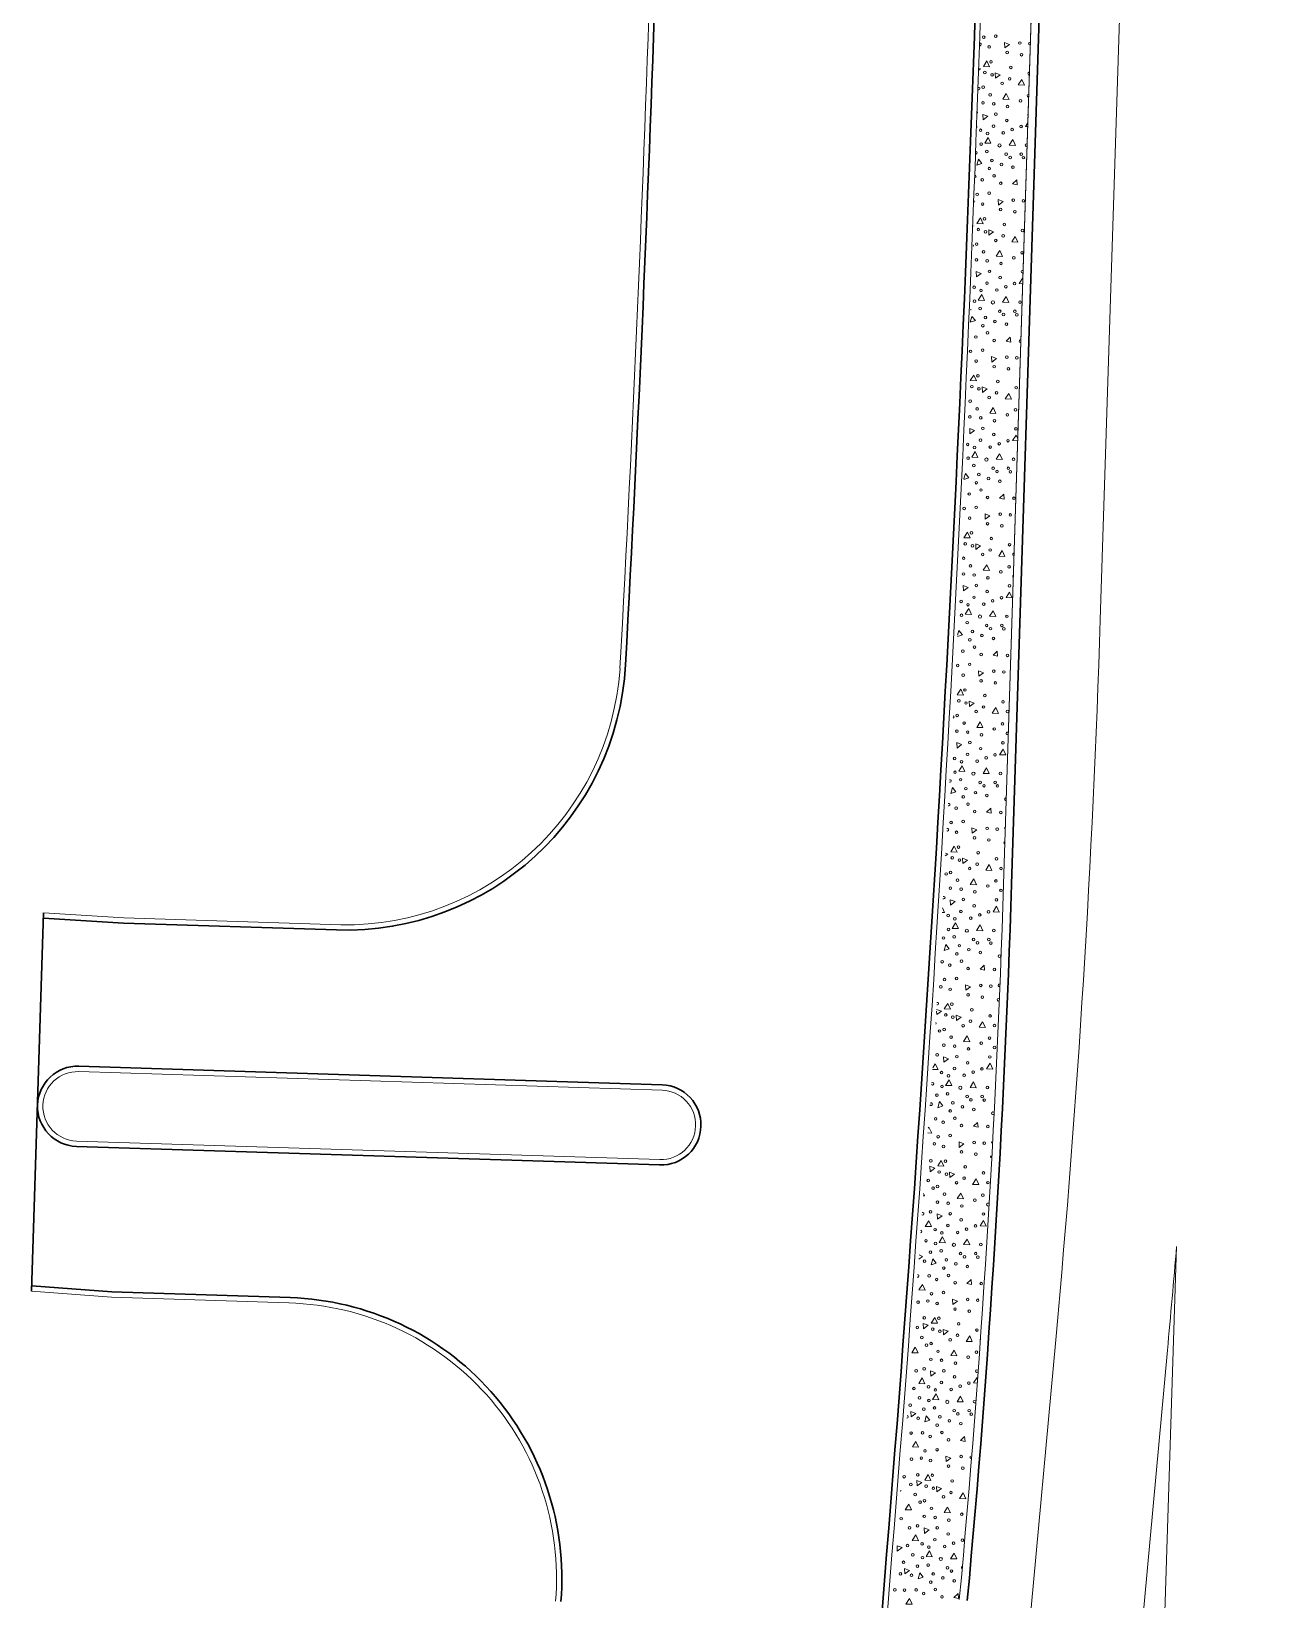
# Model space of a CAD drawing. Extents: x 2536801 to 2538856, y 7112140 to 7131569.
# Drawn here: x 2537750.1 to 2537906.1, y 7119665.7 to 7119861.3 of the extents above; entities that cross this region are included whole.
import ezdxf

# ---------------------------------------------------------------- set-up
doc = ezdxf.new("R2010")
doc.units = 0
doc.header["$LTSCALE"] = 100
doc.header["$MEASUREMENT"] = 0
for name, color, linetype, lineweight in [('D_BOC_FR', 3, 'Continuous', 13), ('D_CTB_1', 2, 'Continuous', 0), ('D_DRVWY_1', 6, 'Continuous', 30), ('D_EOS_ML', 7, 'Continuous', 30), ('D_EOS_RMP', 1, 'Continuous', 30), ('D_EOT_ML', 7, 'Continuous', 13), ('D_EOT_RMP', 1, 'Continuous', 13), ('D_FOC_FR', 3, 'Continuous', 30), ('D_RIPRAP_1', 7, 'Continuous', 0)]:
    doc.layers.add(name, color=color, linetype=linetype, lineweight=lineweight)

msp = doc.modelspace()

# ---------------------------------------------------------------- linework, layer by layer
at = {"layer": 'D_BOC_FR', "lineweight": 0}
for radius, start in [(3995.33, 356.8846), (4036.67, 355.20515)]:
    msp.add_arc((2533834.13, 7119998.97), radius, start, 358.17507, dxfattribs=at)
at = {"layer": 'D_CTB_1', "linetype": 'Continuous', "lineweight": 0, "ltscale": 0.025}
msp.add_line((2537871.4, 7119754.97), (2537880.9, 7120053.11), dxfattribs=at)
msp.add_arc((2536381.16, 7119802.45), 1491, 354.7388, 358.17507, dxfattribs=at)
at = {"layer": 'D_DRVWY_1'}
for p, q in [((2537750.17, 7119704.21), (2537751.67, 7119751.36)), ((2537761.64, 7119750.08), (2537751.65, 7119750.7)), ((2537761.64, 7119750.08), (2537788.19, 7119749.24)), ((2537756.06, 7119732.25), (2537815.66, 7119730.35)), ((2537828.82, 7119729.93), (2537815.66, 7119730.35)), ((2537755.75, 7119722.25), (2537815.34, 7119720.36)), ((2537828.5, 7119719.94), (2537815.34, 7119720.36)), ((2537760.17, 7119704.1), (2537750.19, 7119704.87)), ((2537760.17, 7119704.1), (2537782.42, 7119703.4))]:
    msp.add_line(p, q, dxfattribs=at)
at = {"layer": 'D_DRVWY_1', "lineweight": 0}
for p, q in [((2537761.68, 7119750.75), (2537751.69, 7119751.36)), ((2537761.67, 7119750.75), (2537788.75, 7119749.88)), ((2537756.04, 7119731.58), (2537828.8, 7119729.26)), ((2537755.77, 7119722.92), (2537828.52, 7119720.6)), ((2537760.12, 7119703.44), (2537750.14, 7119704.21)), ((2537760.13, 7119703.44), (2537782.26, 7119702.73))]:
    msp.add_line(p, q, dxfattribs=at)
at = {"layer": 'D_DRVWY_1', "extrusion": (0, 0, -1)}
for centre, radius, start, end in [((-2537789.3, 7119784.22), 35, 183.108, 271.8249), ((-2537828.66, 7119724.93), 5, 91.8249, 181.8249), ((-2537755.91, 7119727.25), 5, 271.8249, 1.8249), ((-2537781.31, 7119668.41), 35, 91.8249, 184.7948)]:
    msp.add_arc(centre, radius, start, end, dxfattribs=at)
at = {"layer": 'D_DRVWY_1', "lineweight": 0, "extrusion": (0, 0, -1)}
for centre, radius, start, end in [((-2537789.3, 7119784.22), 34.34, 183.9744, 270.9253), ((-2537828.66, 7119724.93), 4.33, 91.8249, 181.8249), ((-2537755.91, 7119727.25), 4.33, 271.8249, 1.8249), ((-2537781.31, 7119668.41), 34.33, 91.5854, 184.7948)]:
    msp.add_arc(centre, radius, start, end, dxfattribs=at)
at = {"layer": 'D_DRVWY_1'}
for centre, start, end in [((2537755.91, 7119727.25), 88.1751, 178.1751), ((2537828.66, 7119724.93), 268.1751, 358.1751)]:
    msp.add_arc(centre, 5, start, end, dxfattribs=at)
at = {"layer": 'D_DRVWY_1', "lineweight": 0}
for centre, start, end in [((2537755.91, 7119727.25), 88.1751, 178.1751), ((2537828.66, 7119724.93), 268.1751, 358.1751)]:
    msp.add_arc(centre, 4.33, start, end, dxfattribs=at)
at = {"layer": 'D_EOS_ML'}
msp.add_line((2537872.4, 7119754.94), (2537897.12, 7120530.61), dxfattribs=at)
at = {"layer": 'D_EOS_RMP'}
msp.add_arc((2536381.16, 7119802.45), 1492, 354.7388, 358.17507, dxfattribs=at)
at = {"layer": 'D_EOT_ML'}
for p, q in [((2537883.46, 7119787.91), (2537906.08, 7120497.89)), ((2537798.59, 7116747.27), (2537892.98, 7119709.78))]:
    msp.add_line(p, q, dxfattribs=at)
at = {"layer": 'D_EOT_RMP'}
for p, q in [((2537849.44, 7119389.02), (2537877.9, 7119698.14)), ((2537863.38, 7119387.74), (2537891.84, 7119696.85))]:
    msp.add_line(p, q, dxfattribs=at)
for radius, end in [(1500, 358.17507), (1514, 355.22972)]:
    msp.add_arc((2536384.22, 7119835.68), radius, 354.7388, end, dxfattribs=at)
at = {"layer": 'D_FOC_FR'}
for radius, start in [(3996, 356.89205), (4036, 355.20515)]:
    msp.add_arc((2533834.13, 7119998.97), radius, start, 358.17507, dxfattribs=at)
at = {"layer": 'D_RIPRAP_1', "color": 7, "linetype": 'Continuous', "lineweight": 0}
for p, q in [((2537872.52, 7119842.27), (2537873.04, 7119842.77)), ((2537873.1, 7119842.14), (2537872.52, 7119842.27)), ((2537873.04, 7119842.77), (2537873.1, 7119842.14)), ((2537871.71, 7119822.68), (2537872.23, 7119823.18)), ((2537872.29, 7119822.55), (2537871.71, 7119822.68)), ((2537872.23, 7119823.18), (2537872.29, 7119822.55)), ((2537870.9, 7119803.1), (2537871.41, 7119803.59)), ((2537871.48, 7119802.97), (2537870.9, 7119803.1)), ((2537871.41, 7119803.59), (2537871.48, 7119802.97)), ((2537870.08, 7119783.51), (2537870.6, 7119784.01)), ((2537870.66, 7119783.38), (2537870.08, 7119783.51)), ((2537870.6, 7119784.01), (2537870.66, 7119783.38)), ((2537869.27, 7119763.93), (2537869.79, 7119764.42)), ((2537869.85, 7119763.8), (2537869.27, 7119763.93)), ((2537869.79, 7119764.42), (2537869.85, 7119763.8)), ((2537868.46, 7119744.34), (2537868.98, 7119744.84)), ((2537869.04, 7119744.21), (2537868.46, 7119744.34)), ((2537868.98, 7119744.84), (2537869.04, 7119744.21)), ((2537867.65, 7119724.76), (2537868.16, 7119725.25)), ((2537868.22, 7119724.63), (2537867.65, 7119724.76)), ((2537868.16, 7119725.25), (2537868.22, 7119724.63)), ((2537866.83, 7119705.17), (2537867.35, 7119705.67)), ((2537867.41, 7119705.04), (2537866.83, 7119705.17)), ((2537867.35, 7119705.67), (2537867.41, 7119705.04)), ((2537866.02, 7119685.59), (2537866.54, 7119686.08)), ((2537866.6, 7119685.45), (2537866.02, 7119685.59)), ((2537866.54, 7119686.08), (2537866.6, 7119685.45)), ((2537865.21, 7119666), (2537865.72, 7119666.5)), ((2537865.79, 7119665.87), (2537865.21, 7119666)), ((2537865.72, 7119666.5), (2537865.79, 7119665.87))]:
    msp.add_line(p, q, dxfattribs=at)
at = {"layer": 'D_RIPRAP_1', "color": 7, "lineweight": 0, "flags": 128}
msp.add_lwpolyline([(2537871.4, 7119754.97), (2537880.9, 7120053.11), (2537874.91, 7120053.3)], dxfattribs=at)
at = {"layer": 'D_RIPRAP_1', "color": 7, "linetype": 'Continuous', "lineweight": 0, "flags": 128}
for points in [[(2537871.56, 7119859.23), (2537871.53, 7119859.9), (2537872.14, 7119859.65)], [(2537869.65, 7119856.87), (2537868.88, 7119856.91), (2537869.32, 7119857.6)], [(2537870.39, 7119855.45), (2537870.36, 7119856.12), (2537870.97, 7119855.88)], [(2537874.01, 7119854.59), (2537873.23, 7119854.62), (2537873.67, 7119855.31)], [(2537872.08, 7119852.81), (2537871.3, 7119852.84), (2537871.74, 7119853.54)], [(2537868.84, 7119850.27), (2537868.8, 7119850.94), (2537869.42, 7119850.7)], [(2537869.83, 7119847.34), (2537869.05, 7119847.37), (2537869.49, 7119848.06)], [(2537872.87, 7119847.07), (2537872.1, 7119847.11), (2537872.54, 7119847.8)], [(2537868.7, 7119844.8), (2537868.06, 7119844.59), (2537868.27, 7119845.34)], [(2537870.75, 7119839.64), (2537870.71, 7119840.31), (2537871.33, 7119840.07)], [(2537868.84, 7119837.29), (2537868.06, 7119837.32), (2537868.5, 7119838.02)], [(2537869.58, 7119835.87), (2537869.54, 7119836.54), (2537870.16, 7119836.29)], [(2537873.19, 7119835), (2537872.42, 7119835.03), (2537872.86, 7119835.73)], [(2537871.26, 7119833.22), (2537870.49, 7119833.26), (2537870.92, 7119833.95)], [(2537868.02, 7119830.68), (2537867.99, 7119831.35), (2537868.6, 7119831.11)], [(2537869.01, 7119827.75), (2537868.24, 7119827.78), (2537868.68, 7119828.48)], [(2537872.06, 7119827.49), (2537871.28, 7119827.52), (2537871.72, 7119828.22)], [(2537867.88, 7119825.22), (2537867.25, 7119825.01), (2537867.45, 7119825.75)], [(2537869.94, 7119820.06), (2537869.9, 7119820.73), (2537870.52, 7119820.48)], [(2537868.03, 7119817.7), (2537867.25, 7119817.74), (2537867.69, 7119818.43)], [(2537868.77, 7119816.28), (2537868.73, 7119816.95), (2537869.35, 7119816.71)], [(2537872.38, 7119815.42), (2537871.6, 7119815.45), (2537872.04, 7119816.14)], [(2537870.45, 7119813.64), (2537869.67, 7119813.67), (2537870.11, 7119814.37)], [(2537867.21, 7119811.1), (2537867.18, 7119811.77), (2537867.79, 7119811.53)], [(2537868.2, 7119808.17), (2537867.42, 7119808.2), (2537867.86, 7119808.89)], [(2537871.25, 7119807.9), (2537870.47, 7119807.94), (2537870.91, 7119808.63)], [(2537869.12, 7119800.47), (2537869.09, 7119801.14), (2537869.7, 7119800.9)], [(2537867.22, 7119798.12), (2537866.44, 7119798.15), (2537866.88, 7119798.84)], [(2537867.95, 7119796.7), (2537867.92, 7119797.37), (2537868.53, 7119797.12)], [(2537871.57, 7119795.83), (2537870.79, 7119795.86), (2537871.23, 7119796.56)], [(2537869.64, 7119794.05), (2537868.86, 7119794.09), (2537869.3, 7119794.78)], [(2537866.4, 7119791.51), (2537866.36, 7119792.18), (2537866.98, 7119791.94)], [(2537872.49, 7119790.65), (2537871.71, 7119790.68), (2537872.15, 7119791.37)], [(2537867.39, 7119788.58), (2537866.61, 7119788.61), (2537867.05, 7119789.31)], [(2537870.44, 7119788.32), (2537869.66, 7119788.35), (2537870.1, 7119789.04)], [(2537868.31, 7119780.89), (2537868.28, 7119781.56), (2537868.89, 7119781.31)], [(2537866.4, 7119778.53), (2537865.63, 7119778.57), (2537866.06, 7119779.26)], [(2537867.14, 7119777.11), (2537867.1, 7119777.78), (2537867.72, 7119777.54)], [(2537870.76, 7119776.25), (2537869.98, 7119776.28), (2537870.42, 7119776.97)], [(2537868.82, 7119774.47), (2537868.05, 7119774.5), (2537868.49, 7119775.2)], [(2537865.59, 7119771.93), (2537865.55, 7119772.6), (2537866.17, 7119772.36)], [(2537871.68, 7119771.06), (2537870.9, 7119771.09), (2537871.34, 7119771.79)], [(2537866.58, 7119769), (2537865.8, 7119769.03), (2537866.24, 7119769.72)], [(2537869.62, 7119768.73), (2537868.85, 7119768.77), (2537869.28, 7119769.46)], [(2537865.45, 7119766.46), (2537864.81, 7119766.25), (2537865.02, 7119767)], [(2537867.5, 7119761.3), (2537867.46, 7119761.97), (2537868.08, 7119761.73)], [(2537865.59, 7119758.95), (2537864.81, 7119758.98), (2537865.25, 7119759.67)], [(2537866.33, 7119757.53), (2537866.29, 7119758.2), (2537866.91, 7119757.95)], [(2537869.94, 7119756.66), (2537869.17, 7119756.69), (2537869.6, 7119757.39)], [(2537868.01, 7119754.88), (2537867.23, 7119754.92), (2537867.67, 7119755.61)], [(2537864.77, 7119752.34), (2537864.74, 7119753.01), (2537865.35, 7119752.77)], [(2537870.86, 7119751.47), (2537870.09, 7119751.51), (2537870.52, 7119752.2)], [(2537865.76, 7119749.41), (2537864.99, 7119749.44), (2537865.42, 7119750.14)], [(2537868.81, 7119749.15), (2537868.03, 7119749.18), (2537868.47, 7119749.87)], [(2537864.63, 7119746.88), (2537864, 7119746.67), (2537864.2, 7119747.41)], [(2537866.69, 7119741.72), (2537866.65, 7119742.39), (2537867.27, 7119742.14)], [(2537864.78, 7119739.36), (2537864, 7119739.4), (2537864.44, 7119740.09)], [(2537865.51, 7119737.94), (2537865.48, 7119738.61), (2537866.09, 7119738.37)], [(2537869.13, 7119737.08), (2537868.35, 7119737.11), (2537868.79, 7119737.8)], [(2537867.2, 7119735.3), (2537866.42, 7119735.33), (2537866.86, 7119736.03)], [(2537863.96, 7119732.76), (2537863.92, 7119733.43), (2537864.54, 7119733.19)], [(2537870.05, 7119731.89), (2537869.27, 7119731.92), (2537869.71, 7119732.62)], [(2537864.95, 7119729.83), (2537864.17, 7119729.86), (2537864.61, 7119730.55)], [(2537868, 7119729.56), (2537867.22, 7119729.6), (2537867.66, 7119730.29)], [(2537863.82, 7119727.29), (2537863.18, 7119727.08), (2537863.39, 7119727.83)], [(2537865.87, 7119722.13), (2537865.84, 7119722.8), (2537866.45, 7119722.56)], [(2537863.96, 7119719.78), (2537863.19, 7119719.81), (2537863.63, 7119720.5)], [(2537862.24, 7119719.1), (2537862.21, 7119719.77), (2537862.82, 7119719.53)], [(2537864.7, 7119718.36), (2537864.67, 7119719.03), (2537865.28, 7119718.78)], [(2537866.39, 7119715.71), (2537865.61, 7119715.75), (2537866.05, 7119716.44)], [(2537868.32, 7119717.49), (2537867.54, 7119717.52), (2537867.98, 7119718.22)], [(2537862.4, 7119712.25), (2537861.63, 7119712.28), (2537862.07, 7119712.98)], [(2537863.15, 7119713.17), (2537863.11, 7119713.84), (2537863.73, 7119713.6)], [(2537869.24, 7119712.3), (2537868.46, 7119712.34), (2537868.9, 7119713.03)], [(2537864.14, 7119710.24), (2537863.36, 7119710.27), (2537863.8, 7119710.97)], [(2537867.18, 7119709.98), (2537866.41, 7119710.01), (2537866.85, 7119710.7)], [(2537863.01, 7119707.71), (2537862.37, 7119707.5), (2537862.58, 7119708.24)], [(2537861.61, 7119704.33), (2537860.84, 7119704.36), (2537861.28, 7119705.05)], [(2537865.06, 7119702.55), (2537865.02, 7119703.22), (2537865.64, 7119702.97)], [(2537863.15, 7119700.19), (2537862.37, 7119700.22), (2537862.81, 7119700.92)], [(2537861.43, 7119699.51), (2537861.39, 7119700.18), (2537862.01, 7119699.94)], [(2537863.89, 7119698.77), (2537863.85, 7119699.44), (2537864.47, 7119699.2)], [(2537860.73, 7119696.5), (2537859.95, 7119696.53), (2537860.39, 7119697.23)], [(2537865.57, 7119696.13), (2537864.8, 7119696.16), (2537865.23, 7119696.86)], [(2537867.5, 7119697.91), (2537866.73, 7119697.94), (2537867.17, 7119698.63)], [(2537861.59, 7119692.66), (2537860.81, 7119692.7), (2537861.25, 7119693.39)], [(2537862.33, 7119693.59), (2537862.3, 7119694.26), (2537862.91, 7119694.01)], [(2537863.32, 7119690.66), (2537862.55, 7119690.69), (2537862.99, 7119691.38)], [(2537866.37, 7119690.39), (2537865.59, 7119690.42), (2537866.03, 7119691.12)], [(2537859.89, 7119688.53), (2537859.85, 7119689.2), (2537860.47, 7119688.96)], [(2537862.19, 7119688.12), (2537861.56, 7119687.91), (2537861.76, 7119688.66)], [(2537860.8, 7119684.74), (2537860.02, 7119684.77), (2537860.46, 7119685.47)], [(2537864.25, 7119682.96), (2537864.21, 7119683.63), (2537864.83, 7119683.39)], [(2537862.34, 7119680.61), (2537861.56, 7119680.64), (2537862, 7119681.33)], [(2537860.62, 7119679.93), (2537860.58, 7119680.6), (2537861.2, 7119680.36)], [(2537863.08, 7119679.19), (2537863.04, 7119679.86), (2537863.66, 7119679.61)], [(2537859.92, 7119676.92), (2537859.14, 7119676.95), (2537859.58, 7119677.64)], [(2537864.76, 7119676.54), (2537863.98, 7119676.58), (2537864.42, 7119677.27)], [(2537866.69, 7119678.32), (2537865.91, 7119678.35), (2537866.35, 7119679.05)], [(2537860.78, 7119673.08), (2537860, 7119673.11), (2537860.44, 7119673.81)], [(2537861.52, 7119674), (2537861.49, 7119674.67), (2537862.1, 7119674.43)], [(2537858.14, 7119671.79), (2537858.11, 7119672.46), (2537858.73, 7119672.22)], [(2537862.51, 7119671.07), (2537861.73, 7119671.1), (2537862.17, 7119671.8)], [(2537865.56, 7119670.81), (2537864.78, 7119670.84), (2537865.22, 7119671.53)], [(2537859.08, 7119668.94), (2537859.04, 7119669.61), (2537859.66, 7119669.37)], [(2537861.38, 7119668.54), (2537860.75, 7119668.32), (2537860.95, 7119669.07)], [(2537859.99, 7119665.16), (2537859.21, 7119665.19), (2537859.65, 7119665.88)]]:
    msp.add_lwpolyline(points, close=True, dxfattribs=at)
for points in [[(2537868.31, 7119856.7), (2537868.51, 7119856.62), (2537868.3, 7119856.47)], [(2537868.08, 7119849.39), (2537868.09, 7119849.35), (2537868.07, 7119849.35)], [(2537874.41, 7119849.42), (2537874.15, 7119849.43), (2537874.43, 7119849.87)], [(2537867.68, 7119837.04), (2537867.7, 7119837.04), (2537867.68, 7119837.02)], [(2537873.79, 7119829.83), (2537873.34, 7119829.85), (2537873.78, 7119830.54), (2537873.81, 7119830.47)], [(2537873.16, 7119810.24), (2537872.52, 7119810.26), (2537872.96, 7119810.96), (2537873.17, 7119810.5)], [(2537866.45, 7119805.49), (2537866.64, 7119806.17), (2537867.07, 7119805.63), (2537866.45, 7119805.43)], [(2537865.67, 7119786.01), (2537865.83, 7119786.58), (2537866.26, 7119786.05), (2537865.66, 7119785.85)], [(2537864.15, 7119758.81), (2537864.45, 7119758.7), (2537864.13, 7119758.47)], [(2537863.77, 7119751.99), (2537864.03, 7119751.42), (2537863.73, 7119751.43)], [(2537863.05, 7119739.34), (2537863.64, 7119739.11), (2537863.06, 7119738.68), (2537863.03, 7119739.1)], [(2537862.56, 7119732.06), (2537862.88, 7119732.56), (2537863.22, 7119731.83), (2537862.55, 7119731.86)], [(2537862.01, 7119724.51), (2537862.09, 7119724.64), (2537862.43, 7119723.91), (2537861.97, 7119723.93)], [(2537861.41, 7119716.37), (2537861.54, 7119716.09), (2537861.39, 7119716.09)], [(2537860.85, 7119708.71), (2537861.28, 7119708.54), (2537860.81, 7119708.19)], [(2537868.05, 7119692.73), (2537867.65, 7119692.75), (2537868.09, 7119693.45), (2537868.1, 7119693.41)]]:
    msp.add_lwpolyline(points, dxfattribs=at)
at = {"layer": 'D_RIPRAP_1', "color": 7, "linetype": 'Continuous', "lineweight": 0}
for centre, radius in [((2537868.92, 7119860.56), 0.163), ((2537869.6, 7119859.35), 0.163), ((2537870.42, 7119860.7), 0.163), ((2537873.43, 7119859.84), 0.163), ((2537869.83, 7119857.5), 0.163), ((2537871.84, 7119858.65), 0.163), ((2537873.63, 7119858.38), 0.163), ((2537869.06, 7119856.16), 0.163), ((2537869.96, 7119855.88), 0.163), ((2537872.16, 7119855.38), 0.163), ((2537872.31, 7119856.8), 0.163), ((2537868.85, 7119854.34), 0.163), ((2537869.72, 7119853.38), 0.163), ((2537871.23, 7119854.81), 0.163), ((2537868.83, 7119852.38), 0.163), ((2537870.17, 7119852.26), 0.163), ((2537871.89, 7119851.91), 0.163), ((2537873.5, 7119852.64), 0.163), ((2537870.15, 7119849.48), 0.163), ((2537870.44, 7119850.96), 0.163), ((2537871.79, 7119850.19), 0.163), ((2537873.58, 7119849.42), 0.163), ((2537868.54, 7119848.96), 0.163), ((2537868.6, 7119847.24), 0.163), ((2537869.4, 7119848.56), 0.163), ((2537871.36, 7119848.63), 0.163), ((2537872.48, 7119849.04), 0.163), ((2537869.3, 7119846.32), 0.163), ((2537869.95, 7119845.2), 0.163), ((2537870.89, 7119847.07), 0.199), ((2537871.73, 7119845.98), 0.163), ((2537872.21, 7119845.57), 0.163), ((2537873.61, 7119845.98), 0.163), ((2537873.87, 7119845.54), 0.163), ((2537869.62, 7119844.18), 0.163), ((2537870.21, 7119843.27), 0.163), ((2537871.13, 7119844.7), 0.163), ((2537872.57, 7119844.36), 0.163), ((2537868.74, 7119842.77), 0.163), ((2537871.04, 7119842.35), 0.163), ((2537868.11, 7119840.97), 0.163), ((2537868.79, 7119839.76), 0.163), ((2537869.6, 7119841.11), 0.163), ((2537872.61, 7119840.25), 0.163), ((2537873.86, 7119840.16), 0.163), ((2537869.02, 7119837.92), 0.163), ((2537871.03, 7119839.07), 0.163), ((2537872.81, 7119838.8), 0.163), ((2537868.25, 7119836.57), 0.163), ((2537869.14, 7119836.3), 0.163), ((2537871.35, 7119835.79), 0.163), ((2537871.49, 7119837.21), 0.163), ((2537873.77, 7119836.45), 0.163), ((2537868.04, 7119834.76), 0.163), ((2537868.91, 7119833.8), 0.163), ((2537870.42, 7119835.23), 0.163), ((2537873.7, 7119833.69), 0.163), ((2537868.01, 7119832.8), 0.163), ((2537869.36, 7119832.67), 0.163), ((2537871.08, 7119832.33), 0.163), ((2537872.68, 7119833.06), 0.163), ((2537869.33, 7119829.89), 0.163), ((2537869.63, 7119831.37), 0.163), ((2537870.98, 7119830.6), 0.163), ((2537872.76, 7119829.84), 0.163), ((2537867.73, 7119829.38), 0.163), ((2537867.78, 7119827.65), 0.163), ((2537868.58, 7119828.97), 0.163), ((2537870.55, 7119829.04), 0.163), ((2537871.67, 7119829.45), 0.163), ((2537868.49, 7119826.73), 0.163), ((2537869.13, 7119825.62), 0.163), ((2537870.07, 7119827.49), 0.199), ((2537870.92, 7119826.39), 0.163), ((2537871.39, 7119825.98), 0.163), ((2537872.8, 7119826.39), 0.163), ((2537873.06, 7119825.95), 0.163), ((2537873.45, 7119827.52), 0.163), ((2537868.81, 7119824.59), 0.163), ((2537869.4, 7119823.69), 0.163), ((2537870.32, 7119825.12), 0.163), ((2537871.75, 7119824.77), 0.163), ((2537867.93, 7119823.18), 0.163), ((2537870.22, 7119822.76), 0.163), ((2537867.29, 7119821.39), 0.163), ((2537867.98, 7119820.18), 0.163), ((2537868.79, 7119821.53), 0.163), ((2537871.8, 7119820.67), 0.163), ((2537873.05, 7119820.58), 0.163), ((2537868.2, 7119818.33), 0.163), ((2537870.22, 7119819.48), 0.163), ((2537872, 7119819.21), 0.163), ((2537867.44, 7119816.99), 0.163), ((2537868.33, 7119816.71), 0.163), ((2537870.53, 7119816.21), 0.163), ((2537870.68, 7119817.63), 0.163), ((2537872.96, 7119816.86), 0.163), ((2537867.23, 7119815.17), 0.163), ((2537868.1, 7119814.21), 0.163), ((2537869.6, 7119815.64), 0.163), ((2537872.89, 7119814.1), 0.163), ((2537867.2, 7119813.21), 0.163), ((2537868.55, 7119813.09), 0.163), ((2537870.26, 7119812.74), 0.163), ((2537871.87, 7119813.47), 0.163), ((2537868.52, 7119810.31), 0.163), ((2537868.82, 7119811.79), 0.163), ((2537870.17, 7119811.02), 0.163), ((2537871.95, 7119810.25), 0.163), ((2537872.94, 7119811.74), 0.163), ((2537866.92, 7119809.79), 0.163), ((2537866.97, 7119808.07), 0.163), ((2537867.77, 7119809.39), 0.163), ((2537869.74, 7119809.46), 0.163), ((2537870.86, 7119809.87), 0.163), ((2537867.68, 7119807.15), 0.163), ((2537869.26, 7119807.9), 0.199), ((2537870.1, 7119806.81), 0.163), ((2537870.58, 7119806.4), 0.163), ((2537871.99, 7119806.81), 0.163), ((2537872.24, 7119806.37), 0.163), ((2537872.63, 7119807.93), 0.163), ((2537868, 7119805.01), 0.163), ((2537868.32, 7119806.03), 0.163), ((2537869.51, 7119805.53), 0.163), ((2537870.94, 7119805.19), 0.163), ((2537867.12, 7119803.6), 0.163), ((2537868.58, 7119804.1), 0.163), ((2537869.41, 7119803.18), 0.163), ((2537872.69, 7119803.07), 0.163), ((2537866.48, 7119801.8), 0.163), ((2537867.17, 7119800.59), 0.163), ((2537867.98, 7119801.94), 0.163), ((2537870.99, 7119801.08), 0.163), ((2537872.24, 7119800.99), 0.163), ((2537867.39, 7119798.75), 0.163), ((2537869.41, 7119799.9), 0.163), ((2537871.19, 7119799.63), 0.163), ((2537866.62, 7119797.4), 0.163), ((2537867.52, 7119797.13), 0.163), ((2537869.72, 7119796.62), 0.163), ((2537869.87, 7119798.04), 0.163), ((2537872.15, 7119797.28), 0.163), ((2537866.42, 7119795.59), 0.163), ((2537867.28, 7119794.63), 0.163), ((2537868.79, 7119796.06), 0.163), ((2537872.08, 7119794.52), 0.163), ((2537866.39, 7119793.63), 0.163), ((2537867.73, 7119793.5), 0.163), ((2537869.45, 7119793.16), 0.163), ((2537871.06, 7119793.89), 0.163), ((2537867.71, 7119790.72), 0.163), ((2537868, 7119792.2), 0.163), ((2537869.36, 7119791.43), 0.163), ((2537871.14, 7119790.67), 0.163), ((2537872.13, 7119792.16), 0.163), ((2537866.1, 7119790.21), 0.163), ((2537866.16, 7119788.48), 0.163), ((2537866.96, 7119789.8), 0.163), ((2537868.92, 7119789.87), 0.163), ((2537870.04, 7119790.28), 0.163), ((2537866.86, 7119787.56), 0.163), ((2537868.45, 7119788.32), 0.199), ((2537869.29, 7119787.22), 0.163), ((2537869.77, 7119786.81), 0.163), ((2537871.17, 7119787.22), 0.163), ((2537871.43, 7119786.78), 0.163), ((2537871.82, 7119788.35), 0.163), ((2537867.19, 7119785.42), 0.163), ((2537867.51, 7119786.45), 0.163), ((2537868.7, 7119785.95), 0.163), ((2537870.13, 7119785.6), 0.163), ((2537866.31, 7119784.01), 0.163), ((2537867.77, 7119784.52), 0.163), ((2537868.6, 7119783.59), 0.163), ((2537871.88, 7119783.48), 0.163), ((2537865.67, 7119782.22), 0.163), ((2537866.35, 7119781.01), 0.163), ((2537867.17, 7119782.36), 0.163), ((2537870.17, 7119781.5), 0.163), ((2537871.42, 7119781.41), 0.163), ((2537866.58, 7119779.16), 0.163), ((2537868.59, 7119780.31), 0.163), ((2537870.37, 7119780.04), 0.163), ((2537865.81, 7119777.81), 0.163), ((2537866.71, 7119777.54), 0.163), ((2537868.91, 7119777.04), 0.163), ((2537869.06, 7119778.46), 0.163), ((2537871.33, 7119777.69), 0.163), ((2537865.6, 7119776), 0.163), ((2537866.47, 7119775.04), 0.163), ((2537867.98, 7119776.47), 0.163), ((2537871.26, 7119774.93), 0.163), ((2537871.89, 7119776.48), 0.163), ((2537865.58, 7119774.04), 0.163), ((2537866.92, 7119773.92), 0.163), ((2537868.64, 7119773.57), 0.163), ((2537870.24, 7119774.3), 0.163), ((2537866.89, 7119771.14), 0.163), ((2537867.19, 7119772.62), 0.163), ((2537868.54, 7119771.85), 0.163), ((2537870.33, 7119771.08), 0.163), ((2537871.32, 7119772.57), 0.163), ((2537865.29, 7119770.62), 0.163), ((2537866.14, 7119770.22), 0.163), ((2537868.11, 7119770.29), 0.163), ((2537869.23, 7119770.7), 0.163), ((2537865.34, 7119768.9), 0.163), ((2537866.05, 7119767.98), 0.163), ((2537867.64, 7119768.73), 0.199), ((2537868.48, 7119767.64), 0.163), ((2537868.96, 7119767.23), 0.163), ((2537870.36, 7119767.64), 0.163), ((2537870.62, 7119767.2), 0.163), ((2537871.01, 7119768.76), 0.163), ((2537866.37, 7119765.84), 0.163), ((2537866.69, 7119766.86), 0.163), ((2537867.88, 7119766.36), 0.163), ((2537869.32, 7119766.02), 0.163), ((2537865.49, 7119764.43), 0.163), ((2537866.96, 7119764.93), 0.163), ((2537867.79, 7119764.01), 0.163), ((2537871.06, 7119763.9), 0.163), ((2537864.85, 7119762.63), 0.163), ((2537865.54, 7119761.42), 0.163), ((2537866.35, 7119762.77), 0.163), ((2537869.36, 7119761.91), 0.163), ((2537870.61, 7119761.82), 0.163), ((2537865.77, 7119759.58), 0.163), ((2537867.78, 7119760.73), 0.163), ((2537869.56, 7119760.46), 0.163), ((2537865, 7119758.23), 0.163), ((2537865.89, 7119757.96), 0.163), ((2537868.1, 7119757.45), 0.163), ((2537868.24, 7119758.87), 0.163), ((2537870.52, 7119758.11), 0.163), ((2537864.23, 7119756.22), 0.163), ((2537864.79, 7119756.41), 0.163), ((2537865.66, 7119755.46), 0.163), ((2537867.17, 7119756.89), 0.163), ((2537870.45, 7119755.35), 0.163), ((2537871.08, 7119756.9), 0.163), ((2537864.76, 7119754.46), 0.163), ((2537866.11, 7119754.33), 0.163), ((2537867.82, 7119753.99), 0.163), ((2537869.43, 7119754.72), 0.163), ((2537871.07, 7119754.18), 0.163), ((2537866.08, 7119751.55), 0.163), ((2537866.38, 7119753.03), 0.163), ((2537867.73, 7119752.26), 0.163), ((2537869.51, 7119751.5), 0.163), ((2537870.5, 7119752.99), 0.163), ((2537864.48, 7119751.04), 0.163), ((2537865.33, 7119750.63), 0.163), ((2537867.3, 7119750.7), 0.163), ((2537868.42, 7119751.11), 0.163), ((2537863.9, 7119748.24), 0.163), ((2537864.53, 7119749.31), 0.163), ((2537865.24, 7119748.39), 0.163), ((2537866.82, 7119749.15), 0.199), ((2537867.66, 7119748.05), 0.163), ((2537868.14, 7119747.64), 0.163), ((2537869.55, 7119748.05), 0.163), ((2537869.81, 7119747.61), 0.163), ((2537870.19, 7119749.18), 0.163), ((2537865.56, 7119746.25), 0.163), ((2537865.88, 7119747.28), 0.163), ((2537867.07, 7119746.78), 0.163), ((2537868.5, 7119746.43), 0.163), ((2537870.88, 7119745.97), 0.163), ((2537863.74, 7119745.28), 0.163), ((2537864.68, 7119744.84), 0.163), ((2537866.14, 7119745.35), 0.163), ((2537866.97, 7119744.42), 0.163), ((2537870.25, 7119744.31), 0.163), ((2537863.58, 7119742.15), 0.163), ((2537864.04, 7119743.05), 0.163), ((2537864.73, 7119741.84), 0.163), ((2537865.54, 7119743.19), 0.163), ((2537868.55, 7119742.33), 0.163), ((2537869.8, 7119742.24), 0.163), ((2537864.95, 7119739.99), 0.163), ((2537866.97, 7119741.14), 0.163), ((2537868.75, 7119740.87), 0.163), ((2537864.18, 7119738.64), 0.163), ((2537865.08, 7119738.37), 0.163), ((2537867.28, 7119737.87), 0.163), ((2537867.43, 7119739.29), 0.163), ((2537869.71, 7119738.52), 0.163), ((2537863.42, 7119736.64), 0.163), ((2537863.98, 7119736.83), 0.163), ((2537864.85, 7119735.87), 0.163), ((2537866.35, 7119737.3), 0.163), ((2537869.64, 7119735.76), 0.163), ((2537870.26, 7119737.31), 0.163), ((2537863.95, 7119734.87), 0.163), ((2537865.3, 7119734.75), 0.163), ((2537867.01, 7119734.4), 0.163), ((2537868.62, 7119735.13), 0.163), ((2537870.26, 7119734.59), 0.163), ((2537863.12, 7119733.68), 0.163), ((2537865.27, 7119731.97), 0.163), ((2537865.57, 7119733.44), 0.163), ((2537866.92, 7119732.68), 0.163), ((2537868.7, 7119731.91), 0.163), ((2537869.69, 7119733.4), 0.163), ((2537863.67, 7119731.45), 0.163), ((2537864.52, 7119731.05), 0.163), ((2537866.48, 7119731.12), 0.163), ((2537867.6, 7119731.52), 0.163), ((2537863.09, 7119728.65), 0.163), ((2537863.72, 7119729.73), 0.163), ((2537864.42, 7119728.81), 0.163), ((2537866.01, 7119729.56), 0.199), ((2537866.85, 7119728.47), 0.163), ((2537867.33, 7119728.06), 0.163), ((2537868.73, 7119728.47), 0.163), ((2537868.99, 7119728.03), 0.163), ((2537869.38, 7119729.59), 0.163), ((2537864.75, 7119726.67), 0.163), ((2537865.07, 7119727.69), 0.163), ((2537866.26, 7119727.19), 0.163), ((2537867.69, 7119726.85), 0.163), ((2537862.93, 7119725.7), 0.163), ((2537863.87, 7119725.26), 0.163), ((2537865.33, 7119725.76), 0.163), ((2537866.16, 7119724.84), 0.163), ((2537869.44, 7119724.72), 0.163), ((2537862.76, 7119722.56), 0.163), ((2537863.23, 7119723.46), 0.163), ((2537863.91, 7119722.25), 0.163), ((2537864.73, 7119723.6), 0.163), ((2537867.74, 7119722.74), 0.163), ((2537868.99, 7119722.65), 0.163), ((2537862.32, 7119720.46), 0.163), ((2537864.14, 7119720.41), 0.163), ((2537866.15, 7119721.56), 0.163), ((2537867.94, 7119721.29), 0.163), ((2537863.37, 7119719.06), 0.163), ((2537864.27, 7119718.79), 0.163), ((2537866.47, 7119718.28), 0.163), ((2537866.62, 7119719.7), 0.163), ((2537868.9, 7119718.94), 0.163), ((2537862.01, 7119718.01), 0.163), ((2537862.6, 7119717.05), 0.163), ((2537863.16, 7119717.24), 0.163), ((2537864.03, 7119716.29), 0.163), ((2537865.54, 7119717.72), 0.163), ((2537868.82, 7119716.17), 0.163), ((2537869.45, 7119717.73), 0.163), ((2537863.14, 7119715.29), 0.163), ((2537864.48, 7119715.16), 0.163), ((2537866.2, 7119714.82), 0.163), ((2537867.81, 7119715.55), 0.163), ((2537862.3, 7119714.1), 0.163), ((2537864.46, 7119712.38), 0.163), ((2537864.75, 7119713.86), 0.163), ((2537866.1, 7119713.09), 0.163), ((2537867.89, 7119712.33), 0.163), ((2537868.88, 7119713.82), 0.163), ((2537861.72, 7119710.49), 0.163), ((2537862.85, 7119711.87), 0.163), ((2537863.7, 7119711.46), 0.163), ((2537865.67, 7119711.53), 0.163), ((2537866.79, 7119711.94), 0.163), ((2537862.27, 7119709.07), 0.163), ((2537862.91, 7119710.14), 0.163), ((2537863.61, 7119709.22), 0.163), ((2537865.2, 7119709.98), 0.199), ((2537866.04, 7119708.88), 0.163), ((2537866.52, 7119708.47), 0.163), ((2537867.92, 7119708.88), 0.163), ((2537868.18, 7119708.44), 0.163), ((2537868.57, 7119710.01), 0.163), ((2537861.55, 7119707.94), 0.163), ((2537863.93, 7119707.08), 0.163), ((2537864.26, 7119708.11), 0.163), ((2537865.44, 7119707.61), 0.163), ((2537866.88, 7119707.26), 0.163), ((2537862.12, 7119706.11), 0.163), ((2537863.05, 7119705.67), 0.163), ((2537864.52, 7119706.17), 0.163), ((2537865.35, 7119705.25), 0.163), ((2537868.62, 7119705.14), 0.163), ((2537860.73, 7119702.83), 0.163), ((2537861.95, 7119702.97), 0.163), ((2537862.42, 7119703.88), 0.163), ((2537863.1, 7119702.67), 0.163), ((2537863.91, 7119704.02), 0.163), ((2537866.92, 7119703.16), 0.163), ((2537868.17, 7119703.06), 0.163), ((2537861.51, 7119700.88), 0.163), ((2537863.33, 7119700.82), 0.163), ((2537865.34, 7119701.97), 0.163), ((2537867.12, 7119701.7), 0.163), ((2537860.64, 7119699.68), 0.163), ((2537862.56, 7119699.47), 0.163), ((2537863.45, 7119699.2), 0.163), ((2537865.66, 7119698.7), 0.163), ((2537865.8, 7119700.12), 0.163), ((2537868.08, 7119699.35), 0.163), ((2537861.2, 7119698.43), 0.163), ((2537861.79, 7119697.47), 0.163), ((2537862.35, 7119697.66), 0.163), ((2537863.22, 7119696.7), 0.163), ((2537864.73, 7119698.13), 0.163), ((2537868.01, 7119696.59), 0.163), ((2537862.32, 7119695.7), 0.163), ((2537863.67, 7119695.58), 0.163), ((2537865.39, 7119695.23), 0.163), ((2537866.99, 7119695.96), 0.163), ((2537860.49, 7119694.27), 0.163), ((2537861.49, 7119694.51), 0.163), ((2537863.64, 7119692.8), 0.163), ((2537863.94, 7119694.27), 0.163), ((2537865.29, 7119693.51), 0.163), ((2537867.07, 7119692.74), 0.163), ((2537860.22, 7119692.05), 0.163), ((2537860.91, 7119690.9), 0.163), ((2537862.04, 7119692.28), 0.163), ((2537862.89, 7119691.88), 0.163), ((2537864.86, 7119691.95), 0.163), ((2537865.98, 7119692.35), 0.163), ((2537859.74, 7119689.98), 0.163), ((2537861.46, 7119689.48), 0.163), ((2537862.09, 7119690.56), 0.163), ((2537862.8, 7119689.64), 0.163), ((2537864.38, 7119690.39), 0.199), ((2537865.23, 7119689.3), 0.163), ((2537865.7, 7119688.89), 0.163), ((2537867.11, 7119689.3), 0.163), ((2537867.37, 7119688.86), 0.163), ((2537860.74, 7119688.35), 0.163), ((2537863.12, 7119687.5), 0.163), ((2537863.44, 7119688.52), 0.163), ((2537864.63, 7119688.02), 0.163), ((2537866.06, 7119687.68), 0.163), ((2537859.86, 7119686.51), 0.163), ((2537861.3, 7119686.53), 0.163), ((2537862.24, 7119686.09), 0.163), ((2537863.71, 7119686.59), 0.163), ((2537864.53, 7119685.67), 0.163), ((2537859.92, 7119683.25), 0.163), ((2537861.14, 7119683.39), 0.163), ((2537861.6, 7119684.29), 0.163), ((2537862.29, 7119683.08), 0.163), ((2537863.1, 7119684.43), 0.163), ((2537866.11, 7119683.57), 0.163), ((2537859.01, 7119681.06), 0.163), ((2537860.69, 7119681.29), 0.163), ((2537862.51, 7119681.24), 0.163), ((2537864.53, 7119682.39), 0.163), ((2537866.31, 7119682.12), 0.163), ((2537859.83, 7119680.1), 0.163), ((2537861.75, 7119679.89), 0.163), ((2537862.64, 7119679.62), 0.163), ((2537864.84, 7119679.11), 0.163), ((2537864.99, 7119680.53), 0.163), ((2537860.38, 7119678.84), 0.163), ((2537860.98, 7119677.88), 0.163), ((2537861.54, 7119678.07), 0.163), ((2537862.41, 7119677.12), 0.163), ((2537863.91, 7119678.55), 0.163), ((2537858.62, 7119675.83), 0.163), ((2537861.51, 7119676.12), 0.163), ((2537862.86, 7119675.99), 0.163), ((2537864.57, 7119675.65), 0.163), ((2537866.18, 7119676.38), 0.163), ((2537859.67, 7119674.68), 0.163), ((2537860.68, 7119674.93), 0.163), ((2537862.83, 7119673.21), 0.163), ((2537863.13, 7119674.69), 0.163), ((2537864.48, 7119673.92), 0.163), ((2537866.26, 7119673.16), 0.163), ((2537859.41, 7119672.47), 0.163), ((2537860.09, 7119671.32), 0.163), ((2537861.23, 7119672.7), 0.163), ((2537862.08, 7119672.29), 0.163), ((2537864.05, 7119672.36), 0.163), ((2537865.17, 7119672.77), 0.163), ((2537858.93, 7119670.39), 0.163), ((2537860.65, 7119669.9), 0.163), ((2537861.28, 7119670.97), 0.163), ((2537861.99, 7119670.05), 0.163), ((2537863.57, 7119670.81), 0.199), ((2537864.41, 7119669.71), 0.163), ((2537864.89, 7119669.3), 0.163), ((2537858.53, 7119668.96), 0.163), ((2537859.92, 7119668.77), 0.163), ((2537862.31, 7119667.91), 0.163), ((2537862.63, 7119668.94), 0.163), ((2537863.82, 7119668.44), 0.163), ((2537865.25, 7119668.09), 0.163), ((2537857.84, 7119666.96), 0.163), ((2537859.05, 7119666.93), 0.163), ((2537860.49, 7119666.94), 0.163), ((2537861.43, 7119666.5), 0.163), ((2537862.89, 7119667), 0.163), ((2537863.72, 7119666.08), 0.163)]:
    msp.add_circle(centre, radius, dxfattribs=at)
for centre, start, end in [((2537868.45, 7119859.66), 250.6315, 105.7186), ((2537874.68, 7119859.75), 64.0032, 292.347), ((2537874.59, 7119856.03), 74.5089, 281.8412), ((2537868.29, 7119854.15), 244.2607, 112.0894), ((2537874.51, 7119853.27), 80.7228, 275.6274), ((2537867.99, 7119851.19), 327.6269, 28.7232), ((2537874.57, 7119850.91), 128.8026, 227.5475), ((2537867.96, 7119846.16), 271.9999, 84.3502), ((2537874.26, 7119847.1), 58.5593, 297.7909), ((2537867.81, 7119843.21), 294.9023, 61.4478), ((2537874.32, 7119842.24), 141.3665, 214.9837), ((2537867.64, 7119840.07), 327.0617, 29.2885), ((2537867.48, 7119834.56), 316.9569, 39.3932), ((2537873.75, 7119831.33), 57.7483, 298.6019), ((2537867.15, 7119826.58), 336.3275, 19.0696), ((2537873.5, 7119822.65), 67.263, 289.0872), ((2537872.7, 7119796.07), 83.8413, 272.5089), ((2537872.7, 7119793.35), 113.39, 242.9601), ((2537872.51, 7119785.14), 149.0193, 207.3309), ((2537865.04, 7119775.81), 295.2684, 58.2227), ((2537871.88, 7119773.76), 41.1576, 315.1925), ((2537864.71, 7119767.82), 250.8815, 102.6096), ((2537871.69, 7119765.55), 71.6593, 284.6908), ((2537864.55, 7119764.87), 246.7133, 106.7779), ((2537864.39, 7119761.73), 242.0914, 111.3997), ((2537871.69, 7119761.93), 113.1009, 243.2493), ((2537871.58, 7119760.12), 91.4309, 264.9192), ((2537863.93, 7119753.27), 233.3148, 120.1763), ((2537870.88, 7119742.34), 75.8224, 279.7459), ((2537863.13, 7119740.05), 250.8306, 102.6605), ((2537870.76, 7119740.53), 58.0469, 297.5213), ((2537862.82, 7119737.6), 317.0996, 36.3916), ((2537862.53, 7119730.07), 221.203, 130.3821), ((2537862.36, 7119727.52), 211.7262, 139.8589), ((2537870.07, 7119726.38), 58.7946, 294.6646), ((2537870.07, 7119722.76), 139.6496, 213.8096), ((2537869.95, 7119720.95), 132.2727, 221.1864), ((2537869.44, 7119715.01), 68.6294, 284.8297), ((2537861.3, 7119713.85), 238.7706, 112.8146), ((2537861.03, 7119711.64), 275.953, 75.6321), ((2537860.67, 7119706.1), 258.5135, 93.0716), ((2537868.64, 7119698.14), 153.4668, 197.338), ((2537868.06, 7119694.23), 44.8067, 305.9981), ((2537867.76, 7119690.42), 43.9427, 306.8621), ((2537859.34, 7119688.54), 273.8872, 77.6979), ((2537867.36, 7119683.48), 104.5849, 246.2199), ((2537858.42, 7119679.31), 327.5106, 22.5441), ((2537866.3, 7119669.71), 121.7486, 229.0562)]:
    msp.add_arc(centre, 0.163, start, end, dxfattribs=at)
at = {"layer": 'D_RIPRAP_1', "color": 7, "lineweight": 0}
msp.add_arc((2536381.16, 7119802.45), 1491, 354.7388, 358.17507, dxfattribs=at)

doc.saveas('drawing.dxf')
